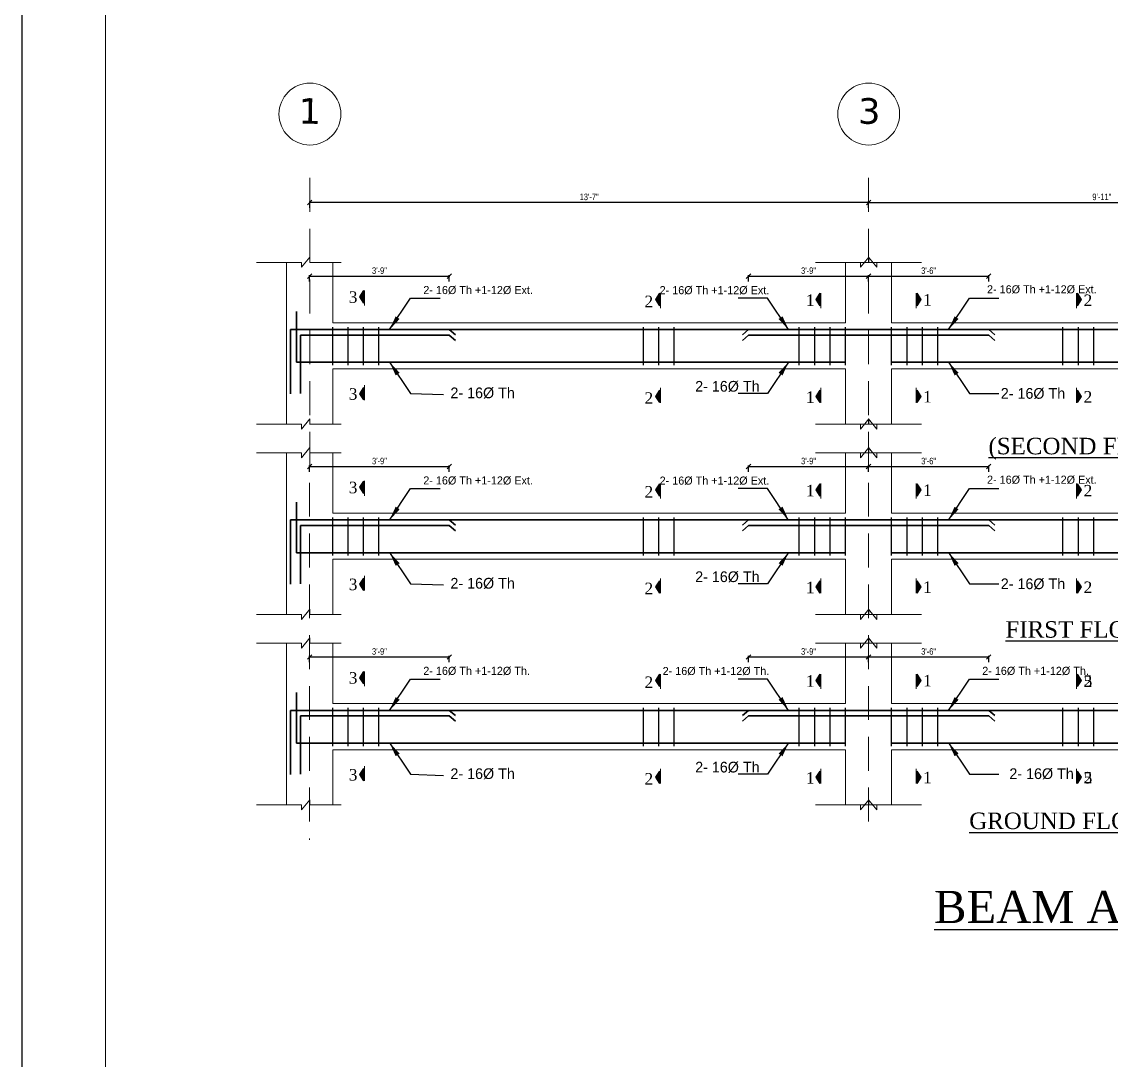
# Model space of a CAD drawing. Header units: inches. Extents: x 45643 to 70559, y -8725 to 1713.
# Drawn here: x 67382 to 67985, y -4868 to -4293 of the extents above; entities that cross this region are included whole.
import ezdxf

# ---------------------------------------------------------------- set-up
doc = ezdxf.new("R2010")
doc.units = ezdxf.units.IN
doc.header["$MEASUREMENT"] = 0
doc.linetypes.add('CENTER2', pattern=[1.125, 0.75, -0.125, 0.125, -0.125])
doc.linetypes.add('DASHED2', pattern=[0.375, 0.25, -0.125])
for name, color, linetype, lineweight in [('BEAM', 212, 'Continuous', 9), ('cenline', 170, 'CENTER2', 9), ('door', 3, 'Continuous', 13), ('ELE1', 3, 'Continuous', 9), ('Line', 7, 'Continuous', 15), ('Line 0.35', 130, 'Continuous', 35), ('REN', 140, 'Continuous', 35), ('Side-1', 11, 'Continuous', 18), ('Text', 7, 'Continuous', 9)]:
    doc.layers.add(name, color=color, linetype=linetype, lineweight=lineweight)
for name, color, linetype in [('DIM', 5, 'Continuous'), ('floorhatch', 43, 'Continuous'), ('STIRRUP', 10, 'Continuous')]:
    doc.layers.add(name, color=color, linetype=linetype)
doc.styles.add('Dks', font='ARIALN.TTF', dxfattribs={"height": 8})
doc.styles.add('ordinary', font='ARIALN.TTF')
doc.styles.add('sb', font='BKANT.TTF', dxfattribs={"height": 8})
doc.styles.get("Standard").update_dxf_attribs({"font": 'times.ttf'})
doc.dimstyles.new('1-4', dxfattribs={"dimscale": 0.1, "dimtxt": 36, "dimasz": 25, "dimexe": 5.625, "dimexo": 36, "dimgap": 12, "dimtad": 1, "dimzin": 0, "dimdsep": 46, "dimlunit": 4, "dimtxsty": 'ordinary', "dimblk": 'OBLIQUE', "dimcen": 1, "dimdle": 3, "dimclrt": 7, "dimadec": 3, "dimazin": 0, "dimtfac": 1, "dimtix": 1, "dimtofl": 0, "dimtmove": 0, "dimatfit": 3, "dimfxl": 29.1875, "dimfxlon": 1, "dimtolj": 1, "dimtzin": 0, "dimarcsym": 0})
doc.dimstyles.new('Dks', dxfattribs={"dimtxt": 8, "dimasz": 8, "dimexe": 6, "dimexo": 6, "dimgap": 0.03125, "dimtad": 0, "dimdec": 0, "dimzin": 0, "dimdsep": 46, "dimlunit": 3, "dimtxsty": 'Dks', "dimcen": 0.09375, "dimclrd": 256, "dimclre": 256, "dimclrt": 256, "dimadec": 0, "dimazin": 0, "dimtfac": 1, "dimtdec": 0, "dimtix": 1, "dimtmove": 2, "dimatfit": 3, "dimfxl": 1, "dimfrac": 2, "dimtolj": 1, "dimtzin": 0, "dimlwe": -1, "dimarcsym": 0})

# ---------------------------------------------------------------- blocks, each defined once
blk = doc.blocks.new('vrwa')
at = {"layer": 'Line', "linetype": 'Continuous'}
for points in [[(64431.3, 382588.9), (64427.1, 382595.4), (64427.1, 382582.5)], [(64431.3, 382488.2), (64427.1, 382481.8), (64427.1, 382494.6)]]:
    blk.add_hatch(color=256, dxfattribs=at).paths.add_polyline_path(points)
at = {"layer": 'door', "linetype": 'Continuous'}
for p, q in [((64426.1, 382595.5), (64426.1, 382580.1)), ((64427.1, 382595.4), (64427.1, 382582.5)), ((64427.1, 382595.4), (64431.3, 382588.9)), ((64427.1, 382582.5), (64431.3, 382588.9)), ((64426.1, 382481.7), (64426.1, 382497)), ((64427.1, 382481.8), (64427.1, 382494.6)), ((64427.1, 382494.6), (64431.3, 382488.2)), ((64427.1, 382481.8), (64431.3, 382488.2))]:
    blk.add_line(p, q, dxfattribs=at)
blk = doc.blocks.new('_Oblique')
at = {"color": 0, "linetype": 'ByBlock', "lineweight": -2}
blk.add_line((-0.5, -0.5), (0.5, 0.5), dxfattribs=at)
blk = doc.blocks.new('*D1165')
at = {"layer": 'Defpoints', "color": 0, "linetype": 'Continuous', "transparency": 16777216}
for p in [(68108.38, -4392.79), (68108.38, -4407.55), (67850.28, -4443.27)]:
    blk.add_point(p, dxfattribs=at)
at = {"layer": 'Line 0.35', "color": 0, "linetype": 'Continuous', "lineweight": -2, "transparency": 16777216}
for p, q in [((67849.98, -4392.79), (68108.68, -4392.79)), ((67850.28, -4395.71), (67850.28, -4392.23)), ((68108.38, -4395.71), (68108.38, -4392.23))]:
    blk.add_line(p, q, dxfattribs=at)
at = {"layer": 'Line 0.35', "color": 0, "linetype": 'Continuous', "lineweight": -2, "transparency": 16777216, "xscale": 2.5, "yscale": 2.5, "zscale": 2.5, "rotation": 180}
blk.add_blockref('_Oblique', (67850.28, -4392.79), dxfattribs=at)
at = {"layer": 'Line 0.35', "color": 0, "linetype": 'Continuous', "lineweight": -2, "transparency": 16777216, "xscale": 2.5, "yscale": 2.5, "zscale": 2.5}
blk.add_blockref('_Oblique', (68108.38, -4392.79), dxfattribs=at)
at = {"layer": 'Line 0.35', "color": 7, "linetype": 'Continuous', "transparency": 16777216, "insert": (67979.33, -4389.75), "char_height": 3.6, "attachment_point": 5, "style": 'ordinary'}
blk.add_mtext('\\A1;9\'-11"', dxfattribs=at)
blk = doc.blocks.new('*D1167')
at = {"layer": 'Defpoints', "color": 0, "linetype": 'Continuous', "transparency": 16777216}
for p in [(67540.99, -4392.79), (67540.99, -4418.44), (67850.28, -4443.27)]:
    blk.add_point(p, dxfattribs=at)
at = {"layer": 'Line 0.35', "color": 0, "linetype": 'Continuous', "lineweight": -2, "transparency": 16777216}
for p, q in [((67850.58, -4392.79), (67540.69, -4392.79)), ((67540.99, -4395.71), (67540.99, -4392.23)), ((67850.28, -4395.71), (67850.28, -4392.23))]:
    blk.add_line(p, q, dxfattribs=at)
at = {"layer": 'Line 0.35', "color": 0, "linetype": 'Continuous', "lineweight": -2, "transparency": 16777216, "xscale": 2.5, "yscale": 2.5, "zscale": 2.5, "rotation": 180}
blk.add_blockref('_Oblique', (67540.99, -4392.79), dxfattribs=at)
at = {"layer": 'Line 0.35', "color": 0, "linetype": 'Continuous', "lineweight": -2, "transparency": 16777216, "xscale": 2.5, "yscale": 2.5, "zscale": 2.5}
blk.add_blockref('_Oblique', (67850.28, -4392.79), dxfattribs=at)
at = {"layer": 'Line 0.35', "color": 7, "linetype": 'Continuous', "transparency": 16777216, "insert": (67695.64, -4389.75), "char_height": 3.6, "attachment_point": 5, "style": 'ordinary'}
blk.add_mtext('\\A1;13\'-7"', dxfattribs=at)
blk = doc.blocks.new('*D1168')
at = {"layer": 'Defpoints', "color": 0, "linetype": 'Continuous', "transparency": 16777216}
for p in [(67850.25, -4539.02), (67783.79, -4568.55, -1.6), (67850.25, -4564.77, -1.6)]:
    blk.add_point(p, dxfattribs=at)
at = {"layer": 'Line 0.35', "color": 0, "linetype": 'Continuous', "lineweight": -2, "transparency": 16777216}
for p, q in [((67783.49, -4539.02), (67850.55, -4539.02)), ((67783.79, -4541.93), (67783.79, -4538.46)), ((67850.25, -4541.93), (67850.25, -4538.46))]:
    blk.add_line(p, q, dxfattribs=at)
at = {"layer": 'Line 0.35', "color": 0, "linetype": 'Continuous', "lineweight": -2, "transparency": 16777216, "xscale": 2.5, "yscale": 2.5, "zscale": 2.5, "rotation": 180}
blk.add_blockref('_Oblique', (67783.79, -4539.02), dxfattribs=at)
at = {"layer": 'Line 0.35', "color": 0, "linetype": 'Continuous', "lineweight": -2, "transparency": 16777216, "xscale": 2.5, "yscale": 2.5, "zscale": 2.5}
blk.add_blockref('_Oblique', (67850.25, -4539.02), dxfattribs=at)
at = {"layer": 'Line 0.35', "color": 7, "linetype": 'Continuous', "transparency": 16777216, "insert": (67817.02, -4535.98), "char_height": 3.6, "attachment_point": 5, "style": 'ordinary'}
blk.add_mtext('\\A1;3\'-9"', dxfattribs=at)
blk = doc.blocks.new('*D1169')
at = {"layer": 'Defpoints', "color": 0, "linetype": 'Continuous', "transparency": 16777216}
for p in [(67618.22, -4539.02), (67540.92, -4568.55, -1.6), (67618.22, -4568.55, -1.6)]:
    blk.add_point(p, dxfattribs=at)
at = {"layer": 'Line 0.35', "color": 0, "linetype": 'Continuous', "lineweight": -2, "transparency": 16777216}
for p, q in [((67540.62, -4539.02), (67618.52, -4539.02)), ((67540.92, -4541.93), (67540.92, -4538.46)), ((67618.22, -4541.93), (67618.22, -4538.46))]:
    blk.add_line(p, q, dxfattribs=at)
at = {"layer": 'Line 0.35', "color": 0, "linetype": 'Continuous', "lineweight": -2, "transparency": 16777216, "xscale": 2.5, "yscale": 2.5, "zscale": 2.5, "rotation": 180}
blk.add_blockref('_Oblique', (67540.92, -4539.02), dxfattribs=at)
at = {"layer": 'Line 0.35', "color": 0, "linetype": 'Continuous', "lineweight": -2, "transparency": 16777216, "xscale": 2.5, "yscale": 2.5, "zscale": 2.5}
blk.add_blockref('_Oblique', (67618.22, -4539.02), dxfattribs=at)
at = {"layer": 'Line 0.35', "color": 7, "linetype": 'Continuous', "transparency": 16777216, "insert": (67579.57, -4535.98), "char_height": 3.6, "attachment_point": 5, "style": 'ordinary'}
blk.add_mtext('\\A1;3\'-9"', dxfattribs=at)
blk = doc.blocks.new('*D1171')
at = {"layer": 'Defpoints', "color": 0, "linetype": 'Continuous', "transparency": 16777216}
for p in [(67916.72, -4539.02), (67850.24, -4568.55, -1.6), (67916.72, -4568.55, -1.6)]:
    blk.add_point(p, dxfattribs=at)
at = {"layer": 'Line 0.35', "color": 0, "linetype": 'Continuous', "lineweight": -2, "transparency": 16777216}
for p, q in [((67849.94, -4539.02), (67917.02, -4539.02)), ((67850.24, -4541.93), (67850.24, -4538.46)), ((67916.72, -4541.93), (67916.72, -4538.46))]:
    blk.add_line(p, q, dxfattribs=at)
at = {"layer": 'Line 0.35', "color": 0, "linetype": 'Continuous', "lineweight": -2, "transparency": 16777216, "xscale": 2.5, "yscale": 2.5, "zscale": 2.5, "rotation": 180}
blk.add_blockref('_Oblique', (67850.24, -4539.02), dxfattribs=at)
at = {"layer": 'Line 0.35', "color": 0, "linetype": 'Continuous', "lineweight": -2, "transparency": 16777216, "xscale": 2.5, "yscale": 2.5, "zscale": 2.5}
blk.add_blockref('_Oblique', (67916.72, -4539.02), dxfattribs=at)
at = {"layer": 'Line 0.35', "color": 7, "linetype": 'Continuous', "transparency": 16777216, "insert": (67883.48, -4535.98), "char_height": 3.6, "attachment_point": 5, "style": 'ordinary'}
blk.add_mtext('\\A1;3\'-6"', dxfattribs=at)
blk = doc.blocks.new('*D1172')
at = {"layer": 'Defpoints', "color": 0, "linetype": 'Continuous', "transparency": 16777216}
for p in [(67850.25, -4644.42), (67850.25, -4670.16, -1.6), (67783.79, -4673.95, -1.6)]:
    blk.add_point(p, dxfattribs=at)
at = {"layer": 'Line 0.35', "color": 0, "linetype": 'Continuous', "lineweight": -2, "transparency": 16777216}
for p, q in [((67783.49, -4644.42), (67850.55, -4644.42)), ((67783.79, -4647.33), (67783.79, -4643.85)), ((67850.25, -4647.33), (67850.25, -4643.85))]:
    blk.add_line(p, q, dxfattribs=at)
at = {"layer": 'Line 0.35', "color": 0, "linetype": 'Continuous', "lineweight": -2, "transparency": 16777216, "xscale": 2.5, "yscale": 2.5, "zscale": 2.5, "rotation": 180}
blk.add_blockref('_Oblique', (67783.79, -4644.42), dxfattribs=at)
at = {"layer": 'Line 0.35', "color": 0, "linetype": 'Continuous', "lineweight": -2, "transparency": 16777216, "xscale": 2.5, "yscale": 2.5, "zscale": 2.5}
blk.add_blockref('_Oblique', (67850.25, -4644.42), dxfattribs=at)
at = {"layer": 'Line 0.35', "color": 7, "linetype": 'Continuous', "transparency": 16777216, "insert": (67817.02, -4641.38), "char_height": 3.6, "attachment_point": 5, "style": 'ordinary'}
blk.add_mtext('\\A1;3\'-9"', dxfattribs=at)
blk = doc.blocks.new('*D1173')
at = {"layer": 'Defpoints', "color": 0, "linetype": 'Continuous', "transparency": 16777216}
for p in [(67618.22, -4644.42), (67540.92, -4673.95, -1.6), (67618.22, -4673.95, -1.6)]:
    blk.add_point(p, dxfattribs=at)
at = {"layer": 'Line 0.35', "color": 0, "linetype": 'Continuous', "lineweight": -2, "transparency": 16777216}
for p, q in [((67540.62, -4644.42), (67618.52, -4644.42)), ((67540.92, -4647.33), (67540.92, -4643.85)), ((67618.22, -4647.33), (67618.22, -4643.85))]:
    blk.add_line(p, q, dxfattribs=at)
at = {"layer": 'Line 0.35', "color": 0, "linetype": 'Continuous', "lineweight": -2, "transparency": 16777216, "xscale": 2.5, "yscale": 2.5, "zscale": 2.5, "rotation": 180}
blk.add_blockref('_Oblique', (67540.92, -4644.42), dxfattribs=at)
at = {"layer": 'Line 0.35', "color": 0, "linetype": 'Continuous', "lineweight": -2, "transparency": 16777216, "xscale": 2.5, "yscale": 2.5, "zscale": 2.5}
blk.add_blockref('_Oblique', (67618.22, -4644.42), dxfattribs=at)
at = {"layer": 'Line 0.35', "color": 7, "linetype": 'Continuous', "transparency": 16777216, "insert": (67579.57, -4641.38), "char_height": 3.6, "attachment_point": 5, "style": 'ordinary'}
blk.add_mtext('\\A1;3\'-9"', dxfattribs=at)
blk = doc.blocks.new('*D1175')
at = {"layer": 'Defpoints', "color": 0, "linetype": 'Continuous', "transparency": 16777216}
for p in [(67916.72, -4644.42), (67850.24, -4673.95, -1.6), (67916.72, -4673.95, -1.6)]:
    blk.add_point(p, dxfattribs=at)
at = {"layer": 'Line 0.35', "color": 0, "linetype": 'Continuous', "lineweight": -2, "transparency": 16777216}
for p, q in [((67849.94, -4644.42), (67917.02, -4644.42)), ((67850.24, -4647.33), (67850.24, -4643.85)), ((67916.72, -4647.33), (67916.72, -4643.85))]:
    blk.add_line(p, q, dxfattribs=at)
at = {"layer": 'Line 0.35', "color": 0, "linetype": 'Continuous', "lineweight": -2, "transparency": 16777216, "xscale": 2.5, "yscale": 2.5, "zscale": 2.5, "rotation": 180}
blk.add_blockref('_Oblique', (67850.24, -4644.42), dxfattribs=at)
at = {"layer": 'Line 0.35', "color": 0, "linetype": 'Continuous', "lineweight": -2, "transparency": 16777216, "xscale": 2.5, "yscale": 2.5, "zscale": 2.5}
blk.add_blockref('_Oblique', (67916.72, -4644.42), dxfattribs=at)
at = {"layer": 'Line 0.35', "color": 7, "linetype": 'Continuous', "transparency": 16777216, "insert": (67883.48, -4641.38), "char_height": 3.6, "attachment_point": 5, "style": 'ordinary'}
blk.add_mtext('\\A1;3\'-6"', dxfattribs=at)
blk = doc.blocks.new('*D1180')
at = {"layer": 'Defpoints', "color": 0, "linetype": 'Continuous', "transparency": 16777216}
for p in [(67850.25, -4433.62), (67850.25, -4459.37, -1.6), (67783.79, -4463.16, -1.6)]:
    blk.add_point(p, dxfattribs=at)
at = {"layer": 'Line 0.35', "color": 0, "linetype": 'Continuous', "lineweight": -2, "transparency": 16777216}
for p, q in [((67783.49, -4433.62), (67850.55, -4433.62)), ((67783.79, -4436.54), (67783.79, -4433.06)), ((67850.25, -4436.53), (67850.25, -4433.06))]:
    blk.add_line(p, q, dxfattribs=at)
at = {"layer": 'Line 0.35', "color": 0, "linetype": 'Continuous', "lineweight": -2, "transparency": 16777216, "xscale": 2.5, "yscale": 2.5, "zscale": 2.5, "rotation": 180}
blk.add_blockref('_Oblique', (67783.79, -4433.62), dxfattribs=at)
at = {"layer": 'Line 0.35', "color": 0, "linetype": 'Continuous', "lineweight": -2, "transparency": 16777216, "xscale": 2.5, "yscale": 2.5, "zscale": 2.5}
blk.add_blockref('_Oblique', (67850.25, -4433.62), dxfattribs=at)
at = {"layer": 'Line 0.35', "color": 7, "linetype": 'Continuous', "transparency": 16777216, "insert": (67817.02, -4430.58), "char_height": 3.6, "attachment_point": 5, "style": 'ordinary'}
blk.add_mtext('\\A1;3\'-9"', dxfattribs=at)
blk = doc.blocks.new('*D1181')
at = {"layer": 'Defpoints', "color": 0, "linetype": 'Continuous', "transparency": 16777216}
for p in [(67618.22, -4433.62), (67540.92, -4463.16, -1.6), (67618.22, -4463.16, -1.6)]:
    blk.add_point(p, dxfattribs=at)
at = {"layer": 'Line 0.35', "color": 0, "linetype": 'Continuous', "lineweight": -2, "transparency": 16777216}
for p, q in [((67540.62, -4433.62), (67618.52, -4433.62)), ((67540.92, -4436.54), (67540.92, -4433.06)), ((67618.22, -4436.54), (67618.22, -4433.06))]:
    blk.add_line(p, q, dxfattribs=at)
at = {"layer": 'Line 0.35', "color": 0, "linetype": 'Continuous', "lineweight": -2, "transparency": 16777216, "xscale": 2.5, "yscale": 2.5, "zscale": 2.5, "rotation": 180}
blk.add_blockref('_Oblique', (67540.92, -4433.62), dxfattribs=at)
at = {"layer": 'Line 0.35', "color": 0, "linetype": 'Continuous', "lineweight": -2, "transparency": 16777216, "xscale": 2.5, "yscale": 2.5, "zscale": 2.5}
blk.add_blockref('_Oblique', (67618.22, -4433.62), dxfattribs=at)
at = {"layer": 'Line 0.35', "color": 7, "linetype": 'Continuous', "transparency": 16777216, "insert": (67579.57, -4430.58), "char_height": 3.6, "attachment_point": 5, "style": 'ordinary'}
blk.add_mtext('\\A1;3\'-9"', dxfattribs=at)
blk = doc.blocks.new('*D1183')
at = {"layer": 'Defpoints', "color": 0, "linetype": 'Continuous', "transparency": 16777216}
for p in [(67916.72, -4433.62), (67850.24, -4463.16, -1.6), (67916.72, -4463.16, -1.6)]:
    blk.add_point(p, dxfattribs=at)
at = {"layer": 'Line 0.35', "color": 0, "linetype": 'Continuous', "lineweight": -2, "transparency": 16777216}
for p, q in [((67849.94, -4433.62), (67917.02, -4433.62)), ((67850.24, -4436.54), (67850.24, -4433.06)), ((67916.72, -4436.54), (67916.72, -4433.06))]:
    blk.add_line(p, q, dxfattribs=at)
at = {"layer": 'Line 0.35', "color": 0, "linetype": 'Continuous', "lineweight": -2, "transparency": 16777216, "xscale": 2.5, "yscale": 2.5, "zscale": 2.5, "rotation": 180}
blk.add_blockref('_Oblique', (67850.24, -4433.62), dxfattribs=at)
at = {"layer": 'Line 0.35', "color": 0, "linetype": 'Continuous', "lineweight": -2, "transparency": 16777216, "xscale": 2.5, "yscale": 2.5, "zscale": 2.5}
blk.add_blockref('_Oblique', (67916.72, -4433.62), dxfattribs=at)
at = {"layer": 'Line 0.35', "color": 7, "linetype": 'Continuous', "transparency": 16777216, "insert": (67883.48, -4430.58), "char_height": 3.6, "attachment_point": 5, "style": 'ordinary'}
blk.add_mtext('\\A1;3\'-6"', dxfattribs=at)

msp = doc.modelspace()

# ---------------------------------------------------------------- linework, layer by layer
at = {"layer": 'BEAM', "linetype": 'ByBlock'}
for p, q in [((67541.048, -4423.072), (67536.452, -4428.698)), ((67541.048, -4426.115), (67541.048, -4423.072)), ((67850.365, -4423.072), (67845.77, -4428.698)), ((67850.143, -4423.072), (67854.738, -4428.698)), ((67850.143, -4426.115), (67850.143, -4423.072)), ((67850.365, -4426.115), (67850.365, -4423.072)), ((67536.452, -4425.99), (67511.594, -4425.99)), ((67536.452, -4428.698), (67536.452, -4425.99)), ((67558.472, -4425.99), (67541.048, -4425.99)), ((67845.77, -4425.99), (67820.911, -4425.99)), ((67832.719, -4425.99), (67850.143, -4425.99)), ((67845.77, -4428.698), (67845.77, -4425.99)), ((67867.789, -4425.99), (67850.365, -4425.99)), ((67854.738, -4425.99), (67879.597, -4425.99)), ((67854.738, -4428.698), (67854.738, -4425.99)), ((67536.452, -4515.526), (67511.594, -4515.526)), ((67541.048, -4512.608), (67536.452, -4518.234)), ((67536.452, -4518.234), (67536.452, -4515.526)), ((67541.048, -4515.652), (67541.048, -4512.608)), ((67558.472, -4515.526), (67541.048, -4515.526)), ((67845.77, -4515.526), (67820.911, -4515.526)), ((67845.77, -4515.526), (67820.911, -4515.526)), ((67832.719, -4515.526), (67850.143, -4515.526)), ((67850.365, -4512.608), (67845.77, -4518.234)), ((67850.365, -4512.608), (67845.77, -4518.234)), ((67845.77, -4518.234), (67845.77, -4515.526)), ((67845.77, -4518.234), (67845.77, -4515.526)), ((67850.143, -4512.608), (67854.738, -4518.234)), ((67850.143, -4515.652), (67850.143, -4512.608)), ((67850.143, -4512.608), (67854.738, -4518.234)), ((67850.143, -4515.652), (67850.143, -4512.608)), ((67850.365, -4515.652), (67850.365, -4512.608)), ((67850.365, -4515.652), (67850.365, -4512.608)), ((67867.789, -4515.526), (67850.365, -4515.526)), ((67854.738, -4515.526), (67879.597, -4515.526)), ((67854.738, -4518.234), (67854.738, -4515.526)), ((67854.738, -4515.526), (67879.597, -4515.526)), ((67854.738, -4518.234), (67854.738, -4515.526)), ((67536.452, -4531.386), (67511.594, -4531.386)), ((67541.048, -4528.468), (67536.452, -4534.094)), ((67536.452, -4534.094), (67536.452, -4531.386)), ((67541.048, -4531.512), (67541.048, -4528.468)), ((67558.472, -4531.386), (67541.048, -4531.386)), ((67845.77, -4531.386), (67820.911, -4531.386)), ((67832.719, -4531.386), (67850.143, -4531.386)), ((67850.365, -4528.468), (67845.77, -4534.094)), ((67845.77, -4534.094), (67845.77, -4531.386)), ((67850.143, -4528.468), (67854.738, -4534.094)), ((67850.143, -4531.512), (67850.143, -4528.468)), ((67850.365, -4531.512), (67850.365, -4528.468)), ((67867.789, -4531.386), (67850.365, -4531.386)), ((67854.738, -4531.386), (67879.597, -4531.386)), ((67854.738, -4534.094), (67854.738, -4531.386)), ((67541.048, -4618.005), (67536.452, -4623.631)), ((67541.048, -4621.049), (67541.048, -4618.005)), ((67850.365, -4618.005), (67845.77, -4623.631)), ((67850.365, -4618.005), (67845.77, -4623.631)), ((67850.143, -4618.005), (67854.738, -4623.631)), ((67850.143, -4621.049), (67850.143, -4618.005)), ((67850.143, -4618.005), (67854.738, -4623.631)), ((67850.143, -4621.049), (67850.143, -4618.005)), ((67850.365, -4621.049), (67850.365, -4618.005)), ((67850.365, -4621.049), (67850.365, -4618.005)), ((67536.452, -4620.923), (67511.594, -4620.923)), ((67536.452, -4623.631), (67536.452, -4620.923)), ((67558.472, -4620.923), (67541.048, -4620.923)), ((67845.77, -4620.923), (67820.911, -4620.923)), ((67845.77, -4620.923), (67820.911, -4620.923)), ((67832.719, -4620.923), (67850.143, -4620.923)), ((67845.77, -4623.631), (67845.77, -4620.923)), ((67845.77, -4623.631), (67845.77, -4620.923)), ((67867.789, -4620.923), (67850.365, -4620.923)), ((67854.738, -4620.923), (67879.597, -4620.923)), ((67854.738, -4623.631), (67854.738, -4620.923)), ((67854.738, -4620.923), (67879.597, -4620.923)), ((67854.738, -4623.631), (67854.738, -4620.923)), ((67541.048, -4633.865), (67536.452, -4639.491)), ((67541.048, -4636.909), (67541.048, -4633.865)), ((67850.365, -4633.865), (67845.77, -4639.491)), ((67850.143, -4633.865), (67854.738, -4639.491)), ((67850.143, -4636.909), (67850.143, -4633.865)), ((67850.365, -4636.909), (67850.365, -4633.865)), ((67536.452, -4636.783), (67511.594, -4636.783)), ((67536.452, -4639.491), (67536.452, -4636.783)), ((67558.472, -4636.783), (67541.048, -4636.783)), ((67845.77, -4636.783), (67820.911, -4636.783)), ((67832.719, -4636.783), (67850.143, -4636.783)), ((67845.77, -4639.491), (67845.77, -4636.783)), ((67867.789, -4636.783), (67850.365, -4636.783)), ((67854.738, -4636.783), (67879.597, -4636.783)), ((67854.738, -4639.491), (67854.738, -4636.783)), ((67536.452, -4726.319), (67511.594, -4726.319)), ((67541.048, -4723.401), (67536.452, -4729.027)), ((67536.452, -4729.027), (67536.452, -4726.319)), ((67541.048, -4726.445), (67541.048, -4723.401)), ((67558.472, -4726.319), (67541.048, -4726.319)), ((67845.77, -4726.319), (67820.911, -4726.319)), ((67845.77, -4726.319), (67820.911, -4726.319)), ((67832.719, -4726.319), (67850.143, -4726.319)), ((67850.365, -4723.401), (67845.77, -4729.027)), ((67850.365, -4723.401), (67845.77, -4729.027)), ((67845.77, -4729.027), (67845.77, -4726.319)), ((67845.77, -4729.027), (67845.77, -4726.319)), ((67850.143, -4723.401), (67854.738, -4729.027)), ((67850.143, -4726.445), (67850.143, -4723.401)), ((67850.143, -4723.401), (67854.738, -4729.027)), ((67850.143, -4726.445), (67850.143, -4723.401)), ((67850.365, -4726.445), (67850.365, -4723.401)), ((67850.365, -4726.445), (67850.365, -4723.401)), ((67867.789, -4726.319), (67850.365, -4726.319)), ((67854.738, -4726.319), (67879.597, -4726.319)), ((67854.738, -4729.027), (67854.738, -4726.319)), ((67854.738, -4726.319), (67879.597, -4726.319)), ((67854.738, -4729.027), (67854.738, -4726.319))]:
    msp.add_line(p, q, dxfattribs=at)
at = {"layer": 'cenline', "color": 3, "linetype": 'DASHED2', "ltscale": 75}
for p, q in [((67540.997, -4379.229), (67540.913, -4745.659)), ((67850.254, -4379.229), (67850.254, -4741.483)), ((67850.254, -4379.229), (67850.254, -4741.483))]:
    msp.add_line(p, q, dxfattribs=at)
at = {"layer": 'Defpoints'}
msp.add_lwpolyline([(70559.247, -3239.316), (67381.647, -3239.316), (67381.647, -5487.285), (70559.247, -5487.285)], close=True, dxfattribs=at)
at = {"layer": 'ELE1', "color": 11, "linetype": 'Continuous', "true_color": 0xf27172}
for p, q in [((67837.474, -4459.368), (67553.717, -4459.368)), ((67863.034, -4459.368), (68095.672, -4459.368)), ((67553.717, -4484.928, 3.195), (67837.474, -4484.928, 3.195)), ((68095.672, -4484.928, 3.195), (67863.034, -4484.928, 3.195)), ((67837.474, -4564.765), (67553.717, -4564.765)), ((67863.034, -4564.765), (68095.672, -4564.765)), ((67553.717, -4590.325, 3.195), (67837.474, -4590.325, 3.195)), ((68095.672, -4590.325, 3.195), (67863.034, -4590.325, 3.195)), ((67837.474, -4670.162), (67553.717, -4670.162)), ((67863.034, -4670.162), (68095.672, -4670.162)), ((67553.717, -4695.721, 3.195), (67837.474, -4695.721, 3.195)), ((68095.672, -4695.721, 3.195), (67863.034, -4695.721, 3.195))]:
    msp.add_line(p, q, dxfattribs=at)
at = {"layer": 'ELE1'}
msp.add_lwpolyline([(67427.965, -3285.634), (70512.929, -3285.634), (70512.929, -5440.967), (67427.965, -5440.967)], close=True, dxfattribs=at)
at = {"layer": 'REN', "ltscale": 50}
for p, q in [((67533.582, -4453.246), (67533.582, -4481.299)), ((67530.301, -4463.157), (67863.034, -4463.157)), ((67530.301, -4463.157), (67530.301, -4498.725)), ((67535.927, -4466.273), (67618.225, -4466.273)), ((67579.276, -4463.157), (67863.034, -4463.157)), ((67618.225, -4463.157), (67621.612, -4466.098)), ((67618.225, -4466.273), (67621.612, -4469.213)), ((67783.789, -4463.157), (67780.401, -4466.098)), ((67783.789, -4466.273), (67780.401, -4469.213)), ((67783.789, -4466.273), (67863.034, -4466.273)), ((68384.524, -4463.157), (67863.034, -4463.157)), ((68395.146, -4463.157), (67863.034, -4463.157)), ((67916.719, -4466.273), (67863.034, -4466.273)), ((67916.719, -4463.157), (67920.106, -4466.098)), ((67916.719, -4466.273), (67920.106, -4469.213)), ((67533.582, -4481.299), (67837.474, -4481.299)), ((67579.276, -4481.299), (67837.474, -4481.299)), ((68394.498, -4481.299), (67863.034, -4481.299)), ((68391.865, -4481.299), (67863.034, -4481.299)), ((67533.582, -4558.643), (67533.582, -4586.696)), ((67530.301, -4568.554), (67863.034, -4568.554)), ((67530.301, -4568.554), (67530.301, -4604.122)), ((67579.276, -4568.554), (67863.034, -4568.554)), ((67618.225, -4568.554), (67621.612, -4571.494)), ((67783.789, -4568.554), (67780.401, -4571.494)), ((68384.524, -4568.554), (67863.034, -4568.554)), ((68395.146, -4568.554), (67863.034, -4568.554)), ((67916.719, -4568.554), (67920.106, -4571.494)), ((67535.927, -4571.67), (67618.225, -4571.67)), ((67618.225, -4571.67), (67621.612, -4574.61)), ((67783.789, -4571.67), (67780.401, -4574.61)), ((67783.789, -4571.67), (67863.034, -4571.67)), ((67916.719, -4571.67), (67863.034, -4571.67)), ((67916.719, -4571.67), (67920.106, -4574.61)), ((67533.582, -4586.696), (67837.474, -4586.696)), ((67579.276, -4586.696), (67837.474, -4586.696)), ((68394.498, -4586.696), (67863.034, -4586.696)), ((68391.865, -4586.696), (67863.034, -4586.696)), ((67533.582, -4664.04), (67533.582, -4692.092)), ((67530.301, -4673.951), (67863.034, -4673.951)), ((67530.301, -4673.951), (67530.301, -4709.518)), ((67535.927, -4677.066), (67618.225, -4677.066)), ((67579.276, -4673.951), (67863.034, -4673.951)), ((67618.225, -4673.951), (67621.612, -4676.891)), ((67618.225, -4677.066), (67621.612, -4680.007)), ((67783.789, -4673.951), (67780.401, -4676.891)), ((67783.789, -4677.066), (67780.401, -4680.007)), ((67783.789, -4677.066), (67863.034, -4677.066)), ((68384.524, -4673.951), (67863.034, -4673.951)), ((68395.146, -4673.951), (67863.034, -4673.951)), ((67916.719, -4677.066), (67863.034, -4677.066)), ((67916.719, -4673.951), (67920.106, -4676.891)), ((67916.719, -4677.066), (67920.106, -4680.007)), ((67533.582, -4692.092), (67837.474, -4692.092)), ((67579.276, -4692.092), (67837.474, -4692.092)), ((68394.498, -4692.092), (67863.034, -4692.092)), ((68391.865, -4692.092), (67863.034, -4692.092))]:
    msp.add_line(p, q, dxfattribs=at)
at = {"layer": 'REN'}
for p, q in [((67535.927, -4466.273), (67535.927, -4498.561)), ((67535.927, -4571.67), (67535.927, -4603.957)), ((67535.927, -4677.066), (67535.927, -4709.354))]:
    msp.add_line(p, q, dxfattribs=at)
at = {"layer": 'Side-1'}
for p, q in [((67528.157, -4425.99), (67528.157, -4481.299)), ((67553.717, -4425.99), (67553.717, -4459.368)), ((67553.717, -4425.99), (67553.717, -4459.368)), ((67837.474, -4425.99), (67837.474, -4459.368)), ((67863.034, -4425.99), (67863.034, -4459.368)), ((67528.157, -4481.299), (67528.157, -4515.526)), ((67553.717, -4484.928), (67553.717, -4515.526)), ((67837.474, -4484.928), (67837.474, -4515.526)), ((67863.034, -4484.928), (67863.034, -4515.526)), ((67528.157, -4531.386), (67528.157, -4586.696)), ((67553.717, -4531.386), (67553.717, -4564.765)), ((67553.717, -4531.386), (67553.717, -4564.765)), ((67837.474, -4531.386), (67837.474, -4564.765)), ((67863.034, -4531.386), (67863.034, -4564.765)), ((67528.157, -4586.696), (67528.157, -4620.923)), ((67553.717, -4590.325), (67553.717, -4620.923)), ((67837.474, -4590.325), (67837.474, -4620.923)), ((67863.034, -4590.325), (67863.034, -4620.923)), ((67528.157, -4636.783), (67528.157, -4692.092)), ((67553.717, -4636.783), (67553.717, -4670.162)), ((67553.717, -4636.783), (67553.717, -4670.162)), ((67837.474, -4636.783), (67837.474, -4670.162)), ((67863.034, -4636.783), (67863.034, -4670.162)), ((67528.157, -4692.092), (67528.157, -4726.319)), ((67553.717, -4695.721), (67553.717, -4726.319)), ((67837.474, -4695.721), (67837.474, -4726.319)), ((67863.034, -4695.721), (67863.034, -4726.319))]:
    msp.add_line(p, q, dxfattribs=at)
at = {"layer": 'STIRRUP', "linetype": 'ByBlock'}
for p, q in [((67553.717, -4482.926), (67553.717, -4461.858)), ((67562.236, -4482.926), (67562.236, -4461.858)), ((67570.756, -4482.926), (67570.756, -4461.858)), ((67579.276, -4482.926), (67579.276, -4461.858)), ((67725.64, -4482.926), (67725.64, -4461.858)), ((67734.16, -4482.926), (67734.16, -4461.858)), ((67742.68, -4482.926), (67742.68, -4461.858)), ((67811.914, -4482.926), (67811.914, -4461.858)), ((67820.434, -4482.926), (67820.434, -4461.858)), ((67828.954, -4482.926), (67828.954, -4461.858)), ((67837.474, -4482.926), (67837.474, -4461.858)), ((67863.034, -4482.926), (67863.034, -4461.858)), ((67871.554, -4482.926), (67871.554, -4461.858)), ((67880.073, -4482.926), (67880.073, -4461.858)), ((67888.593, -4482.926), (67888.593, -4461.858)), ((67957.828, -4482.926), (67957.828, -4461.858)), ((67966.347, -4482.926), (67966.347, -4461.858)), ((67974.867, -4482.926), (67974.867, -4461.858)), ((67553.717, -4588.322), (67553.717, -4567.255)), ((67562.236, -4588.322), (67562.236, -4567.255)), ((67570.756, -4588.322), (67570.756, -4567.255)), ((67579.276, -4588.322), (67579.276, -4567.255)), ((67725.64, -4588.322), (67725.64, -4567.255)), ((67734.16, -4588.322), (67734.16, -4567.255)), ((67742.68, -4588.322), (67742.68, -4567.255)), ((67811.914, -4588.322), (67811.914, -4567.255)), ((67820.434, -4588.322), (67820.434, -4567.255)), ((67828.954, -4588.322), (67828.954, -4567.255)), ((67837.474, -4588.322), (67837.474, -4567.255)), ((67863.034, -4588.322), (67863.034, -4567.255)), ((67871.554, -4588.322), (67871.554, -4567.255)), ((67880.073, -4588.322), (67880.073, -4567.255)), ((67888.593, -4588.322), (67888.593, -4567.255)), ((67957.828, -4588.322), (67957.828, -4567.255)), ((67966.347, -4588.322), (67966.347, -4567.255)), ((67974.867, -4588.322), (67974.867, -4567.255)), ((67553.717, -4693.719), (67553.717, -4672.652)), ((67562.236, -4693.719), (67562.236, -4672.652)), ((67570.756, -4693.719), (67570.756, -4672.652)), ((67579.276, -4693.719), (67579.276, -4672.652)), ((67725.64, -4693.719), (67725.64, -4672.652)), ((67734.16, -4693.719), (67734.16, -4672.652)), ((67742.68, -4693.719), (67742.68, -4672.652)), ((67811.914, -4693.719), (67811.914, -4672.652)), ((67820.434, -4693.719), (67820.434, -4672.652)), ((67828.954, -4693.719), (67828.954, -4672.652)), ((67837.474, -4693.719), (67837.474, -4672.652)), ((67863.034, -4693.719), (67863.034, -4672.652)), ((67871.554, -4693.719), (67871.554, -4672.652)), ((67880.073, -4693.719), (67880.073, -4672.652)), ((67888.593, -4693.719), (67888.593, -4672.652)), ((67957.828, -4693.719), (67957.828, -4672.652)), ((67966.347, -4693.719), (67966.347, -4672.652)), ((67974.867, -4693.719), (67974.867, -4672.652))]:
    msp.add_line(p, q, dxfattribs=at)
at = {"layer": 'Text'}
for centre in [(67541.088, -4343.902), (67541.088, -4343.902), (67850.33, -4343.902), (67850.33, -4343.902)]:
    msp.add_circle(centre, 17.125, dxfattribs=at)

# ---------------------------------------------------------------- block references
at = {"layer": 'door', "linetype": 'Continuous', "yscale": 0.5324930654132913, "zscale": 0.5324930654151103}
for p, xscale in [((101877.797, -208171.031), -0.5324930654169293), ((102041.594, -208172.513), -0.5324930654169293), ((102130.353, -208172.513), -0.5324930654169293), ((33570.155, -208172.513), 0.5324930654169293), ((33658.914, -208172.513), 0.5324930654169293), ((101877.797, -208276.427), -0.5324930654169293), ((102041.594, -208277.91), -0.5324930654169293), ((102130.353, -208277.91), -0.5324930654169293), ((33570.155, -208277.91), 0.5324930654169293), ((33658.914, -208277.91), 0.5324930654169293), ((101877.797, -208381.824), -0.5324930654169293), ((102041.594, -208383.306), -0.5324930654169293), ((102130.353, -208383.306), -0.5324930654169293), ((33570.155, -208383.306), 0.5324930654169293), ((33658.914, -208383.306), 0.5324930654169293)]:
    msp.add_blockref('vrwa', p, dxfattribs=dict(at, xscale=xscale))

# ---------------------------------------------------------------- texts
at = {"layer": 'floorhatch', "color": 7, "linetype": 'Continuous', "attachment_point": 5}
for s, insert, char_height in [('3', (67564.98, -4445.24), 6.39), ('2', (67728.627, -4447.616), 6.39), ('1', (67817.963, -4446.924), 6.39), ('1', (67882.848, -4446.703), 6.39), ('2', (67971.646, -4446.979), 6.39), ('3', (67564.98, -4498.872), 6.39), ('1', (67817.963, -4500.556), 6.39), ('1', (67882.848, -4500.335), 6.39), ('2', (67971.646, -4500.446), 6.39), ('2', (67728.627, -4501.084), 6.39), ('{\\L (SECOND FLOOR)}', (67971.394, -4529.135), 9.12845), ('3', (67564.98, -4550.637), 6.39), ('2', (67728.627, -4553.012), 6.39), ('1', (67817.963, -4552.321), 6.39), ('1', (67882.848, -4552.1), 6.39), ('2', (67971.646, -4552.375), 6.39), ('3', (67564.98, -4604.268), 6.39), ('2', (67728.627, -4606.48), 6.39), ('1', (67817.963, -4605.952), 6.39), ('1', (67882.848, -4605.731), 6.39), ('2', (67971.646, -4605.843), 6.39), ('{\\LFIRST FLOOR)}', (67971.394, -4630.636), 9.12845), ('3', (67564.98, -4656.034), 6.39), ('1', (67882.848, -4657.497), 6.39), ('2', (67728.627, -4658.409), 6.39), ('1', (67817.963, -4657.718), 6.39), ('2', (67971.646, -4657.772), 6.39), ('5', (67971.646, -4657.772), 6.39), ('3', (67564.98, -4709.665), 6.39), ('1', (67817.963, -4711.349), 6.39), ('1', (67882.848, -4711.128), 6.39), ('2', (67971.646, -4711.24), 6.39), ('5', (67971.646, -4711.24), 6.39), ('2', (67728.627, -4711.877), 6.39), ('{\\LGROUND FLOOR)}', (67962.064, -4736.587), 9.12845), ('{\\LBEAM ALONG GRID C-C}', (68037.73, -4782.89, 1.276), 17.79868)]:
    msp.add_mtext(s, dxfattribs=dict(at, insert=insert, char_height=char_height))
at = {"layer": 'Text', "char_height": 14.17222, "attachment_point": 1, "rotation": 359.118233}
for s, insert in [('{\\fVerdana|b0|i0|c0|p34;1}', (67534.937, -4334.988)), ('{\\fVerdana|b0|i0|c0|p34;3}', (67844.584, -4335.003))]:
    msp.add_mtext(s, dxfattribs=dict(at, insert=insert))
at = {"layer": 'Text', "style": 'sb'}
for s, insert, char_height, attachment_point in [('2- 16%%C Th +1-12%%C Ext.', (67603.845, -4443.698, 3.195), 4.47294, 7), ('2- 16%%C Th +1-12%%C Ext.', (67795.302, -4443.781), 4.47294, 9), ('2- 16%%C Th +1-12%%C Ext.', (67915.809, -4443.295), 4.47294, 7), ('2- 16%%C Th ', (67654.506, -4495.25, 3.833), 5.92048, 3), ('2- 16%%C Th ', (67923.424, -4495.545), 5.92048, 1), ('2- 16%%C Th +1-12%%C Ext.', (67603.845, -4549.095, 3.195), 4.47294, 7), ('2- 16%%C Th +1-12%%C Ext.', (67795.302, -4549.178), 4.47294, 9), ('2- 16%%C Th +1-12%%C Ext.', (67915.809, -4548.691), 4.47294, 7), ('2- 16%%C Th ', (67654.506, -4600.647, 3.833), 5.92048, 3), ('2- 16%%C Th ', (67923.424, -4600.942), 5.92048, 1), ('2- 16%%C Th +1-12%%C Th.', (67603.845, -4654.492, 3.195), 4.47294, 7), ('2- 16%%C Th +1-12%%C Th.', (67795.302, -4654.574), 4.47294, 9), ('2- 16%%C Th +1-12%%C Th.', (67913.162, -4654.492, 3.195), 4.47294, 7), ('2- 16%%C Th ', (67654.506, -4706.043, 3.833), 5.92048, 3), ('2- 16%%C Th ', (67963.824, -4706.043, 3.833), 5.92048, 3)]:
    msp.add_mtext(s, dxfattribs=dict(at, insert=insert, char_height=char_height, attachment_point=attachment_point))
at = {"layer": 'Text', "char_height": 5.92048, "width": 77.52545, "attachment_point": 3, "style": 'sb'}
for insert in [(67789.942, -4491.623), (67789.942, -4597.02), (67789.942, -4702.417)]:
    msp.add_mtext('2- 16%%C Th ', dxfattribs=dict(at, insert=insert))

# ---------------------------------------------------------------- dimensions: what is measured, and where the dimension line sits
at = {"layer": 'Line 0.35', "linetype": 'Continuous'}
dim = msp.add_linear_dim(base=(67540.991, -4392.792), p1=(67850.28, -4443.275), p2=(67540.991, -4418.44), angle=180, text='13\'-7"', dimstyle='1-4', dxfattribs=at)
dim.commit()
dim.dimension.update_dxf_attribs({"geometry": '*D1167', "text_midpoint": (67695.635, -4389.754)})
for base, p1, p2, text, picture, middle in [((68108.38, -4392.792), (67850.28, -4443.275), (68108.38, -4407.548), '9\'-11"', '*D1165', (67979.33, -4389.754)), ((67850.254, -4433.622, 1.597), (67783.789, -4463.157), (67850.254, -4459.368), '3\'-9"', '*D1180', (67817.021, -4430.584, 1.597)), ((67850.254, -4539.019, 1.597), (67783.789, -4568.554), (67850.254, -4564.765), '3\'-9"', '*D1168', (67817.021, -4535.981, 1.597)), ((67850.254, -4644.415, 1.597), (67783.789, -4673.951), (67850.254, -4670.162), '3\'-9"', '*D1172', (67817.021, -4641.377, 1.597))]:
    dim = msp.add_linear_dim(base=base, p1=p1, p2=p2, text=text, dimstyle='1-4', dxfattribs=at)
    dim.commit()
    dim.dimension.update_dxf_attribs({"geometry": picture, "text_midpoint": middle})
for base, p1, p2, text, picture, middle in [((67618.225, -4433.622, 1.597), (67540.922, -4463.157), (67618.225, -4463.157), '3\'-9"', '*D1181', (67579.574, -4430.584, 1.597)), ((67916.719, -4433.622, 1.597), (67850.24, -4463.157), (67916.719, -4463.157), '3\'-6"', '*D1183', (67883.479, -4430.584, 1.597)), ((67618.225, -4539.019, 1.597), (67540.922, -4568.554), (67618.225, -4568.554), '3\'-9"', '*D1169', (67579.574, -4535.981, 1.597)), ((67916.719, -4539.019, 1.597), (67850.24, -4568.554), (67916.719, -4568.554), '3\'-6"', '*D1171', (67883.479, -4535.981, 1.597)), ((67618.225, -4644.415, 1.597), (67540.922, -4673.951), (67618.225, -4673.951), '3\'-9"', '*D1173', (67579.574, -4641.377, 1.597)), ((67916.719, -4644.415, 1.597), (67850.24, -4673.951), (67916.719, -4673.951), '3\'-6"', '*D1175', (67883.479, -4641.377, 1.597))]:
    dim = msp.add_linear_dim(base=base, p1=p1, p2=p2, text=text, dimstyle='1-4', override={"dimfrac": 2}, dxfattribs=at)
    dim.commit()
    dim.dimension.update_dxf_attribs({"geometry": picture, "text_midpoint": middle})

# ---------------------------------------------------------------- leaders
at = {"layer": 'DIM', "ltscale": 50}
for points in [[(67585.208, -4463.207, 3.195), (67596.816, -4445.818, 3.195), (67613.086, -4445.818, 3.195)], [(67805.983, -4463.207), (67794.374, -4445.818), (67778.105, -4445.818)], [(67894.525, -4463.207), (67906.133, -4445.818), (67922.403, -4445.818)], [(67585.208, -4481.182, 3.195), (67596.816, -4498.571, 3.195), (67615.095, -4499.165, 3.195)], [(67805.983, -4481.182), (67794.374, -4498.571), (67778.105, -4498.571)], [(67894.525, -4481.182), (67906.133, -4498.571), (67922.403, -4498.571)], [(67585.208, -4568.604, 3.195), (67596.816, -4551.215, 3.195), (67613.086, -4551.215, 3.195)], [(67805.983, -4568.604), (67794.374, -4551.215), (67778.105, -4551.215)], [(67894.525, -4568.604), (67906.133, -4551.215), (67922.403, -4551.215)], [(67585.208, -4586.579, 3.195), (67596.816, -4603.968, 3.195), (67615.095, -4604.561, 3.195)], [(67805.983, -4586.579), (67794.374, -4603.968), (67778.105, -4603.968)], [(67894.525, -4586.579), (67906.133, -4603.968), (67922.403, -4603.968)], [(67585.208, -4674, 3.195), (67596.816, -4656.611, 3.195), (67613.086, -4656.611, 3.195)], [(67805.983, -4674), (67794.374, -4656.611), (67778.105, -4656.611)], [(67894.525, -4674), (67906.133, -4656.611), (67922.403, -4656.611)], [(67585.208, -4691.975, 3.195), (67596.816, -4709.364, 3.195), (67615.095, -4709.958, 3.195)], [(67805.983, -4691.975), (67794.374, -4709.364), (67778.105, -4709.364)], [(67894.525, -4691.975), (67906.133, -4709.364), (67922.403, -4709.364)]]:
    msp.add_leader(points, dimstyle='Dks', dxfattribs=at)

doc.saveas('drawing.dxf')
